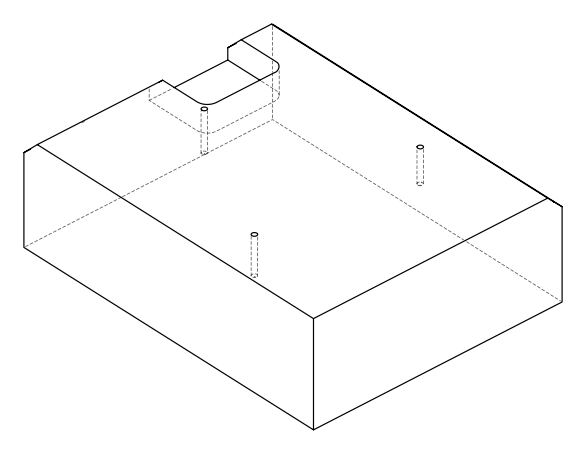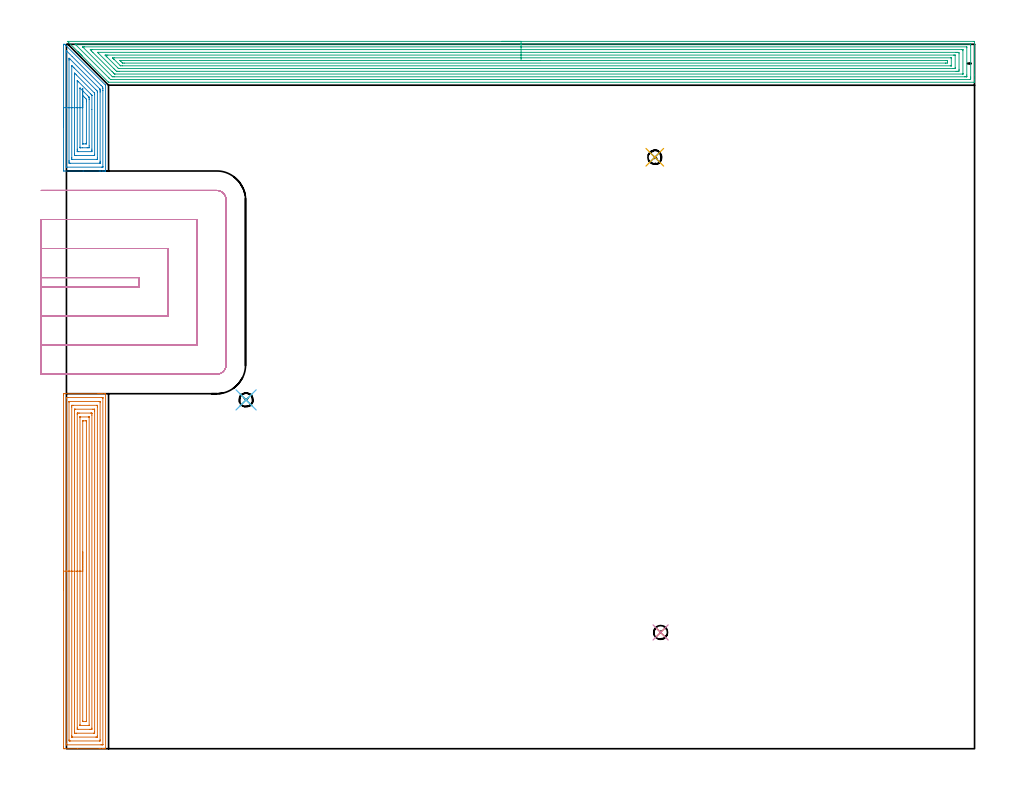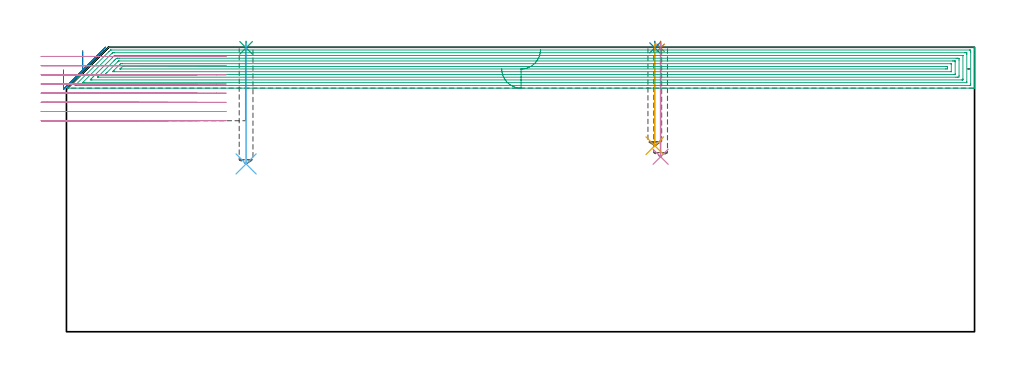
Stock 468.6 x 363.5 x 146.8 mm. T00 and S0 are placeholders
(PLAN: 10 operations, 3 tool changes, 64 min)
(1 SPOT_DRILL | STEP1POCKET | NXT0321_9005460120000 | 0.03 min | 0 mm3)
(2 SPOT_DRILL_1 | STEP1POCKET_1 | NXT0321_9005460120000 | 0.03 min | 0 mm3)
(3 SPOT_DRILL_2 | STEP1POCKET_2 | NXT0321_9005460120000 | 0.03 min | 0 mm3)
(4 DRILL_BLIND_HOLE_INTO_CENTER | STEP1POCKET | UGT0301_191 | 0.24 min | 2153 mm3)
(5 DRILL_BLIND_HOLE_INTO_CENTER_1 | STEP1POCKET_1 | UGT0301_191 | 0.21 min | 1932 mm3)
(6 DRILL_BLIND_HOLE_INTO_CENTER_2 | STEP1POCKET_2 | UGT0301_191 | 0.25 min | 2299 mm3)
(7 AREA_MILL | FG_CHAMFER_SURFACE | UGT0205_001 | 12.08 min | 45025 mm3)
(8 AREA_MILL_1 | FG_CHAMFER_SURFACE_1 | UGT0205_001 | 3.9 min | 17169 mm3)
(9 AREA_MILL_2 | FG_CHAMFER_SURFACE_2 | UGT0205_001 | 29.59 min | 101172 mm3)
(10 MILL_SLOT | SLOT_PARTIAL_RECTANGULAR | UGT0201_094 | Follow Part, ap 5, ae 75% | 17.67 min | 395005 mm3)
(TOOL NXT0321_9005460120000 | NC Spot Drill, 142deg, 12mm, Carbide, Uncoated | D12 PA142 FL30 Z2)
(TOOL UGT0301_191 | Twist Drill 7.1 mm | D7.1 PA118 FL66 Z2)
(TOOL UGT0205_001 | Chamfer Mill 20 x 3 x 45 deg. | D20 FL50 Z2)
(TOOL UGT0201_094 | End mill 20 mm | D20 FL38 Z4)
(OP 1 SPOT_DRILL)
G17 G21 G94 G90
T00 M6
G54
G17 G0 G90 X306.6 Y60. S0 M3
G43 Z156.8 H0
G94 G81 G98 Z146.494 F250. R149.8
G80
M5
M2
(OP 2 SPOT_DRILL_1)
G17 G21 G94 G90
T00 M6
G54
G17 G0 G90 X303.6 Y305.2 S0 M3
G43 Z156.8 H0
G94 G81 G98 Z146.494 F250. R149.8
G80
M5
M2
(OP 3 SPOT_DRILL_2)
G17 G21 G94 G90
T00 M6
G54
G17 G0 G90 X92.7 Y180. S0 M3
G43 Z156.8 H0
G94 G81 G98 Z146.494 F250. R149.8
G80
M5
M2
(OP 4 DRILL_BLIND_HOLE_INTO_CENTER)
G17 G21 G94 G90
T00 M6
G54
G17 G0 G90 X306.6 Y60. S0 M3
G43 Z156.8 H0
G94 G81 G98 Z90.3 F250. R148.8
G80
M5
M2
(OP 5 DRILL_BLIND_HOLE_INTO_CENTER_1)
G17 G21 G94 G90
T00 M6
G54
G17 G0 G90 X303.6 Y305.2 S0 M3
G43 Z156.8 H0
G94 G81 G98 Z96. F250. R148.8
G80
M5
M2
(OP 6 DRILL_BLIND_HOLE_INTO_CENTER_2)
G17 G21 G94 G90
T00 M6
G54
G17 G0 G90 X92.7 Y180. S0 M3
G43 Z156.8 H0
G94 G81 G98 Z86.6 F250. R148.8
G80
M5
M2
(OP 7 AREA_MILL)
G17 G21 G94 G90
T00 M6
G54
G17 G0 G90 X-1.5 Y81.6 S1061 M3
G43 Z156.8 H0
Z135.1
G94 G1 Y81.638 Z134.228 F250.
Y81.752 Z133.363
Y81.941 Z132.512
Y82.203 Z131.68
Y82.537 Z130.874
Y82.94 Z130.1
Y83.408 Z129.364
Y83.94 Z128.672
Y84.529 Z128.029
Y85.172 Z127.439
Y85.864 Z126.908
Y86.6 Z126.44
Y87.374 Z126.037
Y88.18 Z125.703
Y89.012 Z125.441
Y89.863 Z125.252
Y90.728 Z125.138
Y91.6 Z125.1
X-1.499 Y182.599 Z125.101
X-1.494 Y183.189 Z125.103
X-1.492 Y183.193 Z125.106
X-0.905 Y183.198 Z125.692
X-0.304 Y183.2 Z126.293
X16.329 Z142.924
X16.93 Z143.524
X17.511 Z144.108
X17.821 Z144.418
X18.403 Z144.999
X18.713 Z145.308
X19.787 Z146.386
X20.151 Y183.192 Z146.742
X20.197 Y183.19 Z146.788
X20.2 Y183.045 Z146.8
Y0.155
X20.197 Y0.009 Z146.788
X20.177 Y0.005 Z146.768
X20.149 Y0.003 Z146.74
X19.786 Y0. Z146.386
X19.333 Z145.932
X18.713 Z145.308
X17.512 Z144.108
X16.93 Z143.524
X5.783 Z132.38
X-0.905 Y0.001 Z125.692
X-1.133 Y0.002 Z125.464
X-1.492 Y0.007 Z125.106
X-1.494 Y0.011 Z125.103
X-1.499 Y0.601 Z125.101
X-1.5 Y1.197 Z125.1
Y91.6
X-0.086 Z126.514
X-0.085 Y180.96 Z126.515
X-0.082 Y181.105 Z126.518
X-0.078 Y181.191 Z126.522
X-0.061 Y181.194 Z126.539
X-0.013 Y181.197 Z126.587
X0.494 Y181.2 Z127.094
X0.879 Z127.479
X18.328 Z144.928
X18.713 Y181.197 Z145.313
X18.767 Y181.194 Z145.367
X18.777 Y181.191 Z145.377
X18.781 Y181.129 Z145.381
X18.784 Y181.033 Z145.384
X18.786 Y180.887 Z145.386
Y180.815
X18.785 Y2.24 Z145.385
X18.781 Y2.095 Z145.381
X18.778 Y2.009 Z145.378
X18.76 Y2.006 Z145.36
X18.713 Y2.003 Z145.313
X18.206 Y2. Z144.806
X17.821 Z144.421
X0.372 Z126.972
X-0.013 Y2.003 Z126.587
X-0.067 Y2.006 Z126.533
X-0.078 Y2.009 Z126.522
X-0.081 Y2.071 Z126.519
X-0.084 Y2.167 Z126.516
X-0.086 Y2.458 Z126.514
Y91.6
X1.328 Z127.928
X1.329 Y178.58 Z127.929
X1.33 Y179.03 Z127.93
X1.332 Y179.14 Z127.932
X1.335 Y179.186 Z127.935
X1.431 Y179.193 Z128.031
X1.601 Y179.199 Z128.201
X16.76 Y179.2 Z143.36
X16.93 Y179.197 Z143.53
X17.099 Y179.19 Z143.699
X17.365 Y179.168 Z143.965
X17.367 Y179.03 Z143.967
X17.371 Y178.589 Z143.971
Y4.62
X17.37 Y4.17 Z143.97
X17.368 Y4.06 Z143.968
X17.365 Y4.014 Z143.965
X17.268 Y4.007 Z143.868
X17.098 Y4.001 Z143.698
X1.94 Y4. Z128.54
X1.77 Y4.003 Z128.37
X1.601 Y4.01 Z128.201
X1.335 Y4.032 Z127.935
X1.332 Y4.17 Z127.932
X1.329 Y4.611 Z127.929
X1.328 Y91.6 Z127.928
X2.743 Z129.343
Y176.354
X2.748 Y177.16 Z129.348
X2.749 Y177.184 Z129.349
X2.762 Y177.19 Z129.362
X2.814 Y177.194 Z129.414
X2.919 Y177.198 Z129.519
X3.131 Y177.2 Z129.731
X3.554 Z130.154
X15.59 Z142.19
X15.789 Y177.198 Z142.389
X15.889 Y177.195 Z142.489
X15.937 Y177.19 Z142.537
X15.951 Y177.186 Z142.551
X15.957 Y176.354 Z142.557
Y6.846
X15.952 Y6.04 Z142.552
X15.951 Y6.016 Z142.551
X15.937 Y6.01 Z142.537
X15.886 Y6.006 Z142.486
X15.78 Y6.002 Z142.38
X15.569 Y6.001 Z142.169
X15.146 Y6. Z141.746
X3.11 Z129.71
X2.911 Y6.002 Z129.511
X2.811 Y6.005 Z129.411
X2.763 Y6.01 Z129.363
X2.749 Y6.014 Z129.349
X2.743 Y6.846 Z129.343
Y91.6
X4.157 Z130.757
Y174.57
X4.158 Y174.857 Z130.758
X4.162 Y175.146 Z130.762
X4.164 Y175.18 Z130.764
X4.173 Y175.19 Z130.773
X4.209 Y175.194 Z130.809
X4.288 Y175.197 Z130.888
X4.446 Y175.199 Z131.046
X4.707 Y175.2 Z131.307
X13.624 Z140.224
X14.254 Y175.197 Z140.854
X14.522 Y175.194 Z141.122
X14.537 Y175.184 Z141.137
X14.539 Y175.177 Z141.139
X14.542 Y174.57 Z141.142
X14.543 Y174.281 Z141.143
Y8.63
X14.542 Y8.343 Z141.142
X14.538 Y8.053 Z141.138
X14.536 Y8.02 Z141.136
X14.527 Y8.01 Z141.127
X14.49 Y8.006 Z141.09
X14.412 Y8.003 Z141.012
X14.254 Y8.001 Z140.854
X13.993 Y8. Z140.593
X5.075 Z131.675
X4.446 Y8.003 Z131.046
X4.178 Y8.006 Z130.778
X4.163 Y8.016 Z130.763
X4.161 Y8.023 Z130.761
X4.158 Y8.63 Z130.758
X4.157 Y8.919 Z130.757
Y91.6
X5.571 Z132.171
Y172.551
X5.573 Y172.785 Z132.173
X5.576 Y173.114 Z132.176
X5.578 Y173.187 Z132.178
X5.676 Y173.192 Z132.276
X5.816 Y173.198 Z132.416
X6.229 Y173.199 Z132.829
X6.706 Y173.2 Z133.306
X12.471 Z139.071
X12.95 Y173.198 Z139.55
X13.09 Y173.192 Z139.69
X13.117 Y173.19 Z139.717
X13.122 Y173.142 Z139.722
X13.126 Y173.022 Z139.726
X13.128 Y172.785 Z139.728
X13.129 Y172.127 Z139.729
X13.128 Y10.649 Z139.728
X13.127 Y10.415 Z139.727
X13.124 Y10.086 Z139.724
X13.122 Y10.013 Z139.722
X13.023 Y10.008 Z139.623
X12.883 Y10.002 Z139.483
X12.471 Y10.001 Z139.071
X11.994 Y10. Z138.594
X6.229 Z132.829
X5.75 Y10.002 Z132.35
X5.61 Y10.008 Z132.21
X5.583 Y10.01 Z132.183
X5.578 Y10.058 Z132.178
X5.574 Y10.178 Z132.174
X5.572 Y10.415 Z132.172
X5.571 Y11.073 Z132.171
Y91.6
X6.985 Z133.585
X6.986 Y171.001 Z133.586
X6.987 Y171.135 Z133.587
X6.989 Y171.18 Z133.589
X6.992 Y171.189 Z133.592
X6.997 Y171.193 Z133.597
X7.021 Y171.197 Z133.621
X7.121 Y171.199 Z133.721
X11.579 Z138.179
X11.646 Y171.197 Z138.246
X11.698 Y171.192 Z138.298
X11.708 Y171.189 Z138.308
X11.71 Y171.174 Z138.31
X11.713 Y171.136 Z138.313
X11.714 Y171.001 Z138.314
X11.715 Y170.866 Z138.315
X11.714 Y12.199 Z138.314
X11.713 Y12.065 Z138.313
X11.711 Y12.02 Z138.311
X11.708 Y12.011 Z138.308
X11.702 Y12.007 Z138.302
X11.679 Y12.003 Z138.279
X11.579 Y12.001 Z138.179
X7.121 Z133.721
X7.054 Y12.003 Z133.654
X7.002 Y12.008 Z133.602
X6.992 Y12.011 Z133.592
X6.99 Y12.026 Z133.59
X6.987 Y12.064 Z133.587
X6.986 Y12.199 Z133.586
X6.985 Y12.334 Z133.585
Y91.6
X8.399 Z134.999
X8.4 Y168.998 Z135.
X8.401 Y169.132 Z135.001
X8.404 Y169.174 Z135.004
X8.407 Y169.189 Z135.007
X8.413 Y169.192 Z135.013
X8.467 Y169.195 Z135.067
X8.904 Y169.2 Z135.504
X9.813 Z136.413
X10.23 Y169.193 Z136.83
X10.281 Y169.19 Z136.881
X10.294 Y169.185 Z136.894
X10.296 Y169.169 Z136.896
X10.299 Y169.112 Z136.899
X10.3 Y169.057 Z136.9
Y168.712
Y14.202
X10.299 Y14.068 Z136.899
X10.296 Y14.026 Z136.896
X10.293 Y14.011 Z136.893
X10.287 Y14.008 Z136.887
X10.233 Y14.005 Z136.833
X9.796 Y14. Z136.396
X8.887 Z135.487
X8.47 Y14.007 Z135.07
X8.419 Y14.01 Z135.019
X8.406 Y14.015 Z135.006
X8.404 Y14.031 Z135.004
X8.401 Y14.088 Z135.001
X8.4 Y14.143 Z135.
X8.399 Y14.488 Z134.999
Y91.6
Y92.471 Z135.038
Y93.336 Z135.151
Y94.188 Z135.34
Y95.02 Z135.603
Y95.826 Z135.936
Y96.6 Z136.339
Y97.336 Z136.808
Y98.028 Z137.339
X8.4 Y98.671 Z137.928
Y99.26 Z138.572
Y99.791 Z139.264
Y100.26 Z140.
Y100.663 Z140.773
Y100.997 Z141.579
Y101.259 Z142.411
Y101.448 Z143.263
Y101.562 Z144.128
Y101.6 Z145.
G0 Z156.8
M5
M2
(OP 8 AREA_MILL_1)
G17 G21 G94 G90
T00 M6
G54
G17 G0 G90 X-1.5 Y320.791 S1061 M3
G43 Z156.8 H0
Z135.1
G94 G1 Y320.829 Z134.228 F250.
Y320.943 Z133.364
Y321.132 Z132.512
Y321.394 Z131.68
Y321.728 Z130.874
Y322.131 Z130.1
Y322.6 Z129.364
Y323.131 Z128.672
Y323.72 Z128.029
Y324.363 Z127.44
Y325.055 Z126.908
Y325.791 Z126.44
Y326.565 Z126.037
Y327.371 Z125.703
Y328.203 Z125.441
Y329.055 Z125.252
Y329.92 Z125.138
Y330.791 Z125.1
Y363.202
X-1.497 Y363.35 Z125.103
X-1.493 Y363.481 Z125.107
X-1.466 Y363.49 Z125.134
X-1.428 Y363.498 Z125.171
X-0.905 Y363.497 Z125.694
X-0.9 Y363.495 Z125.699
X-0.748 Y363.35 Z125.848
X-0.608 Y363.21 Z125.988
X-0.285 Y362.885 Z126.315
X20.186 Y342.414 Z146.786
X20.197 Y342.398 Z146.797
X20.2 Y342.393 Z146.8
Y298.25
X20.197 Y298.11 Z146.788
X20.152 Y298.107 Z146.744
X19.799 Y298.1 Z146.398
X19.313 Z145.912
X18.713 Z145.308
X17.521 Z144.118
X16.93 Z143.523
X8.623 Z135.22
X-1.201 Y298.101 Z125.396
X-1.492 Y298.11 Z125.106
X-1.499 Y298.399 Z125.099
Y298.429
X-1.5 Y330.791 Z125.1
X-0.086 Z126.514
Y359.337
X-0.085 Y360.229 Z126.515
X-0.08 Z126.52
X2.932 Y357.219 Z129.532
X17.821 Y342.329 Z144.421
X18.643 Y341.501 Z145.243
X18.713 Y341.425 Z145.313
X18.779 Y340.61 Z145.379
X18.782 Y340.541 Z145.382
X18.786 Y339.718 Z145.386
Y339.645
Y300.407
X18.784 Y300.334 Z145.384
X18.78 Y300.189 Z145.38
X18.777 Y300.109 Z145.377
X18.76 Y300.107 Z145.36
X18.713 Y300.104 Z145.313
X18.2 Y300.1 Z144.8
X0.366 Z126.966
X-0.013 Y300.104 Z126.587
X-0.066 Y300.107 Z126.534
X-0.077 Y300.109 Z126.523
X-0.08 Y300.165 Z126.52
X-0.083 Y300.262 Z126.517
X-0.086 Y300.552 Z126.514
Y330.791
X1.328 Z127.928
X1.329 Y355.32 Z127.929
X1.33 Y355.77 Z127.93
X1.333 Y356.208 Z127.933
X1.335 Y356.341 Z127.935
X1.606 Y356.085 Z128.206
X1.77 Y355.928 Z128.37
X1.931 Y355.77 Z128.531
X17.09 Y340.61 Z143.69
X17.251 Y340.443 Z143.851
X17.355 Y340.334 Z143.955
X17.364 Y340.277 Z143.964
X17.367 Y340.172 Z143.967
X17.37 Y339.718 Z143.97
X17.371 Y339.276 Z143.971
Y338.826
Y303.155
X17.37 Y302.714 Z143.97
X17.367 Y302.263 Z143.967
X17.365 Y302.154 Z143.965
X17.358 Y302.11 Z143.958
X17.255 Y302.106 Z143.855
X17.092 Y302.101 Z143.692
X1.933 Z128.533
X1.77 Y302.104 Z128.37
X1.607 Y302.11 Z128.207
X1.335 Y302.125 Z127.935
X1.333 Y302.263 Z127.933
X1.33 Y302.704 Z127.93
X1.329 Y303.155 Z127.929
X1.328 Y303.597 Z127.928
Y330.791
X2.743 Z129.343
Y352.121
X2.744 Y352.203 Z129.344
X2.749 Y352.477 Z129.349
X2.838 Y352.402 Z129.438
X3.045 Y352.203 Z129.645
X3.554 Y351.697 Z130.154
X3.941 Y351.311 Z130.541
X15.146 Y340.105 Z141.746
X15.531 Y339.718 Z142.131
X15.917 Y339.322 Z142.517
X15.951 Y339.282 Z142.551
X15.953 Y339.261 Z142.553
X15.955 Y339.211 Z142.555
X15.957 Y339.109 Z142.557
Y338.907
Y304.938
X15.952 Y304.132 Z142.552
X15.951 Y304.111 Z142.551
X15.931 Y304.108 Z142.531
X15.88 Y304.103 Z142.48
X15.775 Y304.101 Z142.375
X2.914 Z129.514
X2.817 Y304.103 Z129.417
X2.768 Y304.107 Z129.368
X2.75 Y304.11 Z129.35
X2.749 Y304.124 Z129.349
X2.743 Y304.858 Z129.343
Y304.938
Y330.791
X4.157 Z130.757
Y348.032
X4.159 Y348.636 Z130.759
X4.164 Z130.764
X4.446 Y348.356 Z131.046
X5.058 Y347.744 Z131.658
X14.407 Y338.394 Z141.007
X14.483 Y338.315 Z141.083
X14.52 Y338.274 Z141.12
X14.535 Y338.255 Z141.135
X14.536 Y338.222 Z141.136
X14.541 Y337.934 Z141.141
X14.543 Y337.646 Z141.143
Y306.722
X14.542 Y306.435 Z141.142
X14.537 Y306.145 Z141.137
X14.536 Y306.114 Z141.136
X14.525 Y306.11 Z141.125
X14.487 Y306.105 Z141.087
X14.41 Y306.102 Z141.01
X14.254 Y306.1 Z140.854
X13.985 Z140.585
X5.067 Z131.667
X4.446 Y306.102 Z131.046
X4.172 Y306.104 Z130.772
X4.162 Y306.113 Z130.762
X4.16 Y306.116 Z130.76
X4.157 Y306.722 Z130.757
Y307.011
Y330.791
X5.571 Z132.171
Y344.177
X5.574 Y344.68 Z132.174
X5.575 Y344.731 Z132.175
X5.577 Y344.755 Z132.177
X5.604 Y344.737 Z132.204
X6.229 Y344.124 Z132.829
X12.471 Y337.881 Z139.071
X12.889 Y337.459 Z139.489
X13.097 Y337.246 Z139.697
X13.12 Y337.22 Z139.72
X13.123 Y337.193 Z139.723
X13.126 Y337.136 Z139.726
X13.128 Y337.042 Z139.728
X13.129 Y329.919 Z139.729
Y309.397
X13.128 Y308.74 Z139.728
X13.126 Y308.506 Z139.726
X13.122 Y308.178 Z139.722
X13.114 Y308.11 Z139.714
X13.012 Y308.105 Z139.612
X12.875 Y308.101 Z139.475
X6.229 Y308.1 Z132.829
X5.741 Y308.102 Z132.341
X5.609 Y308.107 Z132.209
X5.584 Y308.109 Z132.184
X5.578 Y308.153 Z132.178
X5.574 Y308.268 Z132.174
X5.572 Y308.506 Z132.172
X5.571 Y309.163 Z132.171
Y309.397
Y330.791
X6.985 Z133.585
X6.986 Y340.61 Z133.586
X6.987 Y340.743 Z133.587
X6.991 Y340.879 Z133.591
X6.993 Y340.898 Z133.593
X7.015 Y340.88 Z133.615
X7.062 Y340.838 Z133.662
X7.121 Y340.782 Z133.721
X10.861 Y337.042 Z137.461
X11.579 Y336.32 Z138.179
X11.663 Y336.232 Z138.263
X11.703 Y336.188 Z138.303
X11.708 Y336.151 Z138.308
X11.711 Y336.019 Z138.311
X11.714 Y335.259 Z138.314
X11.715 Y335.124 Z138.315
Y311.046
X11.712 Y310.289 Z138.312
X11.71 Y310.158 Z138.31
X11.708 Y310.117 Z138.308
X11.673 Y310.11 Z138.273
X11.579 Y310.107 Z138.179
X10.876 Y310.1 Z137.476
X10.688 Z137.288
X8.201 Z134.801
X7.31 Z133.91
X7.121 Y310.102 Z133.721
X7.058 Y310.105 Z133.658
X7.009 Y310.11 Z133.609
X6.992 Y310.122 Z133.592
X6.99 Y310.154 Z133.59
X6.987 Y310.289 Z133.587
X6.986 Y310.424 Z133.586
X6.985 Y330.791 Z133.585
X8.4 Z135.
X8.401 Y336.654 Z135.001
X8.403 Y337.042 Z135.003
X8.409 Z135.009
X8.904 Y336.549 Z135.504
X9.303 Y336.151 Z135.903
X9.796 Y335.654 Z136.396
X10.184 Y335.259 Z136.784
X10.293 Y335.128 Z136.893
X10.296 Y335.006 Z136.896
X10.299 Y334.756 Z136.899
X10.3 Y334.367 Z136.9
Y333.863
Y312.46
X10.299 Y312.292 Z136.899
X10.296 Y312.158 Z136.896
X10.294 Y312.121 Z136.894
X10.28 Y312.11 Z136.88
X9.768 Y312.1 Z136.368
X8.877 Z135.477
X8.477 Y312.104 Z135.077
X8.427 Y312.107 Z135.027
X8.408 Y312.11 Z135.008
X8.406 Y312.123 Z135.006
X8.402 Y312.181 Z135.002
X8.4 Y312.237 Z135.
Y330.791
Y331.663 Z135.038
Y332.528 Z135.151
Y333.379 Z135.34
Y334.211 Z135.603
Y335.017 Z135.936
Y335.791 Z136.339
Y336.527 Z136.808
Y337.219 Z137.339
Y337.862 Z137.928
Y338.452 Z138.572
Y338.983 Z139.264
Y339.451 Z140.
Y339.854 Z140.773
Y340.188 Z141.579
Y340.45 Z142.411
Y340.639 Z143.263
Y340.753 Z144.128
Y340.791 Z145.
G0 Z156.8
M5
M2
(OP 9 AREA_MILL_2)
G17 G21 G94 G90
T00 M6
G54
G17 G0 G90 X224.6 Y365. S1061 M3
G43 Z156.8 H0
Z135.7
G94 G1 X224.638 Z134.828 F250.
X224.752 Z133.964
X224.941 Z133.112
X225.203 Z132.28
X225.537 Z131.474
X225.94 Z130.7
X226.408 Z129.964
X226.94 Z129.272
X227.529 Z128.629
X228.172 Z128.04
X228.864 Z127.508
X229.6 Z127.04
X230.374 Z126.637
X231.18 Z126.303
X232.012 Z126.041
X232.863 Z125.852
X233.728 Z125.738
X234.6 Z125.7
X467.971
X468.432 Y364.996 Z125.702
X468.59 Y364.992 Z125.706
X468.6 Y364.83 Z125.867
Y347.59 Z143.106
Y345.21 Z145.484
Y344.494 Z146.206
Y344.251 Z146.449
X468.599 Y343.896 Z146.794
X468.441 Y343.899 Z146.799
X468.418 Y343.9 Z146.8
X21.794
X21.706 Y343.904 Z146.79
X21.598 Y344.001 Z146.697
X12.406 Y353.194 Z137.505
X8.068 Y357.53 Z133.166
X7.935 Y357.664 Z133.034
X7.766 Y357.833 Z132.864
X7.628 Y357.97 Z132.726
X7.488 Y358.111 Z132.587
X7.332 Y358.266 Z132.431
X7.188 Y358.41 Z132.286
X7.041 Y358.558 Z132.14
X6.899 Y358.7 Z131.998
X6.748 Y358.85 Z131.845
X6.594 Y359.005 Z131.693
X6.466 Y359.133 Z131.565
X6.308 Y359.29 Z131.405
X6.147 Y359.452 Z131.246
X6.033 Y359.566 Z131.132
X5.868 Y359.73 Z130.965
X5.7 Y359.899 Z130.799
X0.98 Y364.62 Z126.08
X0.782 Y364.82 Z125.88
X0.619 Y364.993 Z125.706
X0.782 Y365. Z125.7
X234.6
Y363.586 Z127.114
X466.289 Y363.585 Z127.115
X466.554 Y363.58 Z127.12
X466.581 Y363.579 Z127.121
X466.59 Y363.565 Z127.135
X466.596 Y363.53 Z127.17
X466.598 Y363.496 Z127.204
X466.6 Y363.279 Z127.421
Y362.81 Z127.89
Y346.56 Z144.14
X466.596 Y346.09 Z144.61
X466.59 Y345.689 Z145.011
X466.567 Y345.321 Z145.379
X466.183 Y345.316 Z145.384
X466.076 Y345.315 Z145.385
X23.083
X22.886 Y345.316 Z145.384
X22.788 Y345.319 Z145.381
X22.743 Y345.321 Z145.379
X22.689 Y345.369 Z145.331
X21.96 Y346.09 Z144.61
X21.794 Y346.255 Z144.445
X4.806 Y363.244 Z127.456
X4.561 Y363.492 Z127.208
X4.521 Y363.535 Z127.165
X4.486 Y363.575 Z127.125
X4.529 Y363.579 Z127.121
X4.806 Y363.584 Z127.116
X4.912 Y363.585 Z127.115
X234.6 Y363.586 Z127.114
Y362.172 Z128.528
X464.394 Y362.171 Z128.529
X464.476 Y362.17 Z128.53
X464.541 Y362.167 Z128.533
X464.578 Y362.165 Z128.535
X464.59 Y362.131 Z128.569
X464.595 Y361.93 Z128.77
X464.599 Y361.728 Z128.972
X464.6 Y347.648 Z143.052
X464.598 Y346.97 Z143.73
X464.596 Y346.772 Z143.928
X464.591 Y346.743 Z143.957
X464.575 Y346.735 Z143.965
X464.517 Y346.733 Z143.967
X464.394 Y346.731 Z143.969
X463.746 Y346.729 Z143.971
X463.5 Y346.728 Z143.972
X24.722 Y346.729 Z143.971
X24.477 Y346.73 Z143.97
X23.821 Y346.736 Z143.964
X23.762 Y346.749 Z143.951
X23.641 Y346.862 Z143.838
X23.583 Y346.917 Z143.783
X8.571 Y361.93 Z128.77
X8.382 Y362.121 Z128.579
X8.344 Y362.168 Z128.532
X8.347
X8.382 Y362.169 Z128.531
X9.031 Y362.171 Z128.529
X9.276 Y362.172 Z128.528
X234.6
Y360.757 Z129.943
X462.009
X462.455 Y360.755 Z129.945
X462.545 Y360.753 Z129.947
X462.581 Y360.751 Z129.949
X462.59 Y360.714 Z129.986
X462.593 Y360.607 Z130.093
X462.6 Y360.176 Z130.524
X462.599 Y348.293 Z142.407
X462.597 Y348.184 Z142.516
X462.594 Y348.158 Z142.542
X462.59 Y348.15 Z142.55
X462.579 Y348.148 Z142.552
X462.508 Y348.145 Z142.555
X462.309 Y348.143 Z142.557
X25.073
X24.925 Y348.145 Z142.555
X24.851 Y348.147 Z142.553
X24.818 Y348.149 Z142.551
X24.752 Y348.209 Z142.491
X24.477 Y348.474 Z142.226
X24.219 Y348.73 Z141.97
X23.583 Y349.366 Z141.334
X13.659 Y359.29 Z131.41
X12.853 Y360.098 Z130.602
X12.786 Y360.17 Z130.53
X12.263 Y360.75 Z129.95
X12.853 Y360.755 Z129.945
X13.151 Y360.757 Z129.943
X234.6
Y359.343 Z131.357
X459.029
X459.872 Y359.341 Z131.359
X459.924 Y359.338 Z131.362
X460.59 Y359.29 Z131.41
X460.599 Y358.625 Z132.075
Y350.49 Z140.21
X460.596 Y349.829 Z140.871
X460.59 Y349.61 Z141.09
X459.973 Y349.561 Z141.139
X459.924 Y349.56 Z141.14
X459.084 Y349.557 Z141.143
X27.159
X26.316 Y349.56 Z141.14
X26.265 Y349.564 Z141.136
X25.8 Y349.61 Z141.09
X25.371 Y350.03 Z140.67
X24.909 Y350.49 Z140.21
X24.477 Y350.921 Z139.779
X16.43 Y358.97 Z131.73
X16.116 Y359.29 Z131.41
X16.081 Y359.329 Z131.371
X16.213 Y359.337 Z131.363
X16.321 Y359.341 Z131.359
X16.376 Y359.343 Z131.357
X16.43
X234.6
Y357.929 Z132.771
X457.73
X458.135 Y357.927 Z132.773
X458.54 Y357.923 Z132.777
X458.586 Y357.922 Z132.778
X458.59 Y357.885 Z132.815
X458.596 Y357.804 Z132.896
X458.599 Y357.682 Z133.018
Y351.37 Z139.33
X458.596 Y351.142 Z139.558
X458.592 Y351.028 Z139.672
X458.589 Y350.978 Z139.722
X458.536 Y350.976 Z139.724
X458.135 Y350.973 Z139.727
X457.646 Y350.971 Z139.729
X457.241
X27.159 Y350.972 Z139.728
X27.024 Y350.973 Z139.727
X26.917 Y350.976 Z139.724
X26.886 Y350.978 Z139.722
X26.865 Y350.994 Z139.706
X26.82 Y351.034 Z139.666
X26.478 Y351.37 Z139.33
X20.9 Y356.947 Z133.753
X20.321 Y357.53 Z133.17
X20.006 Y357.851 Z132.849
X19.949 Y357.922 Z132.778
X20.006 Y357.923 Z132.777
X20.496 Y357.928 Z132.772
X20.9 Y357.929 Z132.771
X21.389
X234.6
Y356.515 Z134.185
X456.485 Y356.514 Z134.186
X456.55 Y356.513 Z134.187
X456.582 Y356.511 Z134.189
X456.59 Y356.508 Z134.192
X456.594 Y356.501 Z134.199
X456.598 Y356.474 Z134.226
X456.6 Y356.401 Z134.299
X456.599 Y352.632 Z138.068
X456.596 Y352.466 Z138.234
X456.591 Y352.407 Z138.293
X456.586 Y352.391 Z138.309
X456.582 Y352.389 Z138.311
X456.536 Y352.387 Z138.313
X456.347 Y352.386 Z138.314
X456.21 Y352.385 Z138.315
X28.81 Y352.386 Z138.314
X28.053 Y352.391 Z138.309
X27.909 Y352.392 Z138.308
X27.642 Y352.655 Z138.045
X24.527 Y355.77 Z134.93
X24.477 Y355.82 Z134.88
X24.095 Y356.205 Z134.495
X23.911 Y356.393 Z134.307
X23.823 Y356.486 Z134.214
X23.81 Y356.509 Z134.191
X24.614 Y356.515 Z134.185
X234.6
Y355.1 Z135.6
X453.665
X454.349 Y355.096 Z135.604
X454.559 Y355.093 Z135.607
X454.593 Y354.89 Z135.81
X454.597 Y354.852 Z135.848
X454.596 Y354.01 Z136.69
X454.594 Y353.975 Z136.725
X454.559 Y353.807 Z136.893
X453.877 Y353.801 Z136.899
X453.665 Y353.8 Z136.9
X29.842
X29.157 Y353.804 Z136.896
X28.948 Y353.807 Z136.893
X28.741 Y354.01 Z136.69
X28.053 Y354.694 Z136.006
X27.86 Y354.89 Z135.81
X27.675 Y355.084 Z135.616
X27.666 Y355.095 Z135.605
X27.675 Y355.097 Z135.603
X27.711 Y355.099 Z135.601
X27.768 Y355.1 Z135.6
X27.839
X234.6
X235.472 Z135.638
X236.336 Z135.751
X237.188 Z135.94
X238.02 Z136.203
X238.826 Z136.536
X239.6 Z136.939
X240.336 Z137.408
X241.028 Z137.939
X241.671 Z138.528
X242.26 Z139.172
X242.791 Z139.864
X243.26 Z140.6
X243.663 Z141.373
X243.997 Z142.179
X244.259 Z143.011
X244.448 Z143.863
X244.562 Z144.728
X244.6 Z145.6
G0 Z156.8
M5
M2
(OP 10 MILL_SLOT)
G17 G21 G94 G90
T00 M6
G54
G17 G0 G90 X-13. Y238.2 S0 M3
G43 Z156.8 H0
Z142.062
G94 G1 X-10. F250.
X37.4 F500.
Y243.1
X-10.
X-13. F250.
Y223.2
X-10.
X52.4 F500.
Y258.1
X-10.
X-13. F250.
Y208.2
X-10.
X67.4 F500.
Y273.1
X-10.
X-13. F250.
Y193.2
X-10.
X77.5 F500.
G3 X82.4 Y198.1 R4.9
G1 Y283.2
G3 X77.5 Y288.1 R4.9
G1 X-10.
X-13. F250.
G0 Y238.2 Z137.325
G1 X-10.
X37.4 F500.
Y243.1
X-10.
X-13. F250.
Y223.2
X-10.
X52.4 F500.
Y258.1
X-10.
X-13. F250.
Y208.2
X-10.
X67.4 F500.
Y273.1
X-10.
X-13. F250.
Y193.2
X-10.
X77.5 F500.
G3 X82.4 Y198.1 R4.9
G1 Y283.2
G3 X77.5 Y288.1 R4.9
G1 X-10.
X-13. F250.
G0 Y238.2 Z132.587
G1 X-10.
X37.4 F500.
Y243.1
X-10.
X-13. F250.
Y223.2
X-10.
X52.4 F500.
Y258.1
X-10.
X-13. F250.
Y208.2
X-10.
X67.4 F500.
Y273.1
X-10.
X-13. F250.
Y193.2
X-10.
X77.5 F500.
G3 X82.4 Y198.1 R4.9
G1 Y283.2
G3 X77.5 Y288.1 R4.9
G1 X-10.
X-13. F250.
G0 Y238.2 Z127.85
G1 X-10.
X37.4 F500.
Y243.1
X-10.
X-13. F250.
Y223.2
X-10.
X52.4 F500.
Y258.1
X-10.
X-13. F250.
Y208.2
X-10.
X67.4 F500.
Y273.1
X-10.
X-13. F250.
Y193.2
X-10.
X77.5 F500.
G3 X82.4 Y198.1 R4.9
G1 Y283.2
G3 X77.5 Y288.1 R4.9
G1 X-10.
X-13. F250.
G0 Y238.2 Z123.112
G1 X-10.
X37.4 F500.
Y243.1
X-10.
X-13. F250.
Y223.2
X-10.
X52.4 F500.
Y258.1
X-10.
X-13. F250.
Y208.2
X-10.
X67.4 F500.
Y273.1
X-10.
X-13. F250.
Y193.2
X-10.
X77.5 F500.
G3 X82.4 Y198.1 R4.9
G1 Y283.2
G3 X77.5 Y288.1 R4.9
G1 X-10.
X-13. F250.
G0 Y238.2 Z118.375
G1 X-10.
X37.4 F500.
Y243.1
X-10.
X-13. F250.
Y223.2
X-10.
X52.4 F500.
Y258.1
X-10.
X-13. F250.
Y208.2
X-10.
X67.4 F500.
Y273.1
X-10.
X-13. F250.
Y193.2
X-10.
X77.5 F500.
G3 X82.4 Y198.1 R4.9
G1 Y283.2
G3 X77.5 Y288.1 R4.9
G1 X-10.
X-13. F250.
G0 Y238.2 Z113.637
G1 X-10.
X37.4 F500.
Y243.1
X-10.
X-13. F250.
Y223.2
X-10.
X52.4 F500.
Y258.1
X-10.
X-13. F250.
Y208.2
X-10.
X67.4 F500.
Y273.1
X-10.
X-13. F250.
Y193.2
X-10.
X77.5 F500.
G3 X82.4 Y198.1 R4.9
G1 Y283.2
G3 X77.5 Y288.1 R4.9
G1 X-10.
X-13. F250.
G0 Y238.2 Z108.9
G1 X-10.
X37.4 F500.
Y243.1
X-10.
X-13. F250.
Y223.2
X-10.
X52.4 F500.
Y258.1
X-10.
X-13. F250.
Y208.2
X-10.
X67.4 F500.
Y273.1
X-10.
X-13. F250.
Y193.2
X-10.
X77.5 F500.
G3 X82.4 Y198.1 R4.9
G1 Y283.2
G3 X77.5 Y288.1 R4.9
G1 X-10.
X-13. F250.
G0 Z156.8
M5
M2
